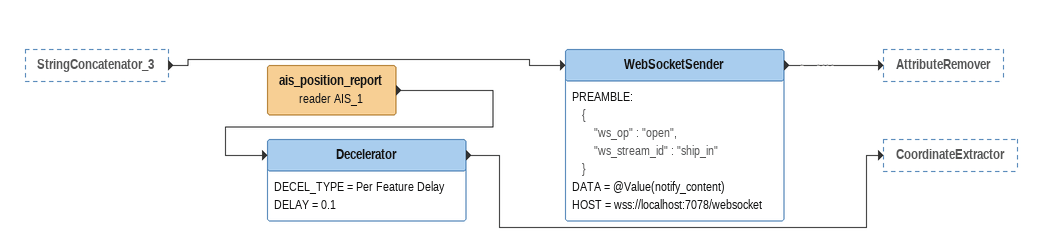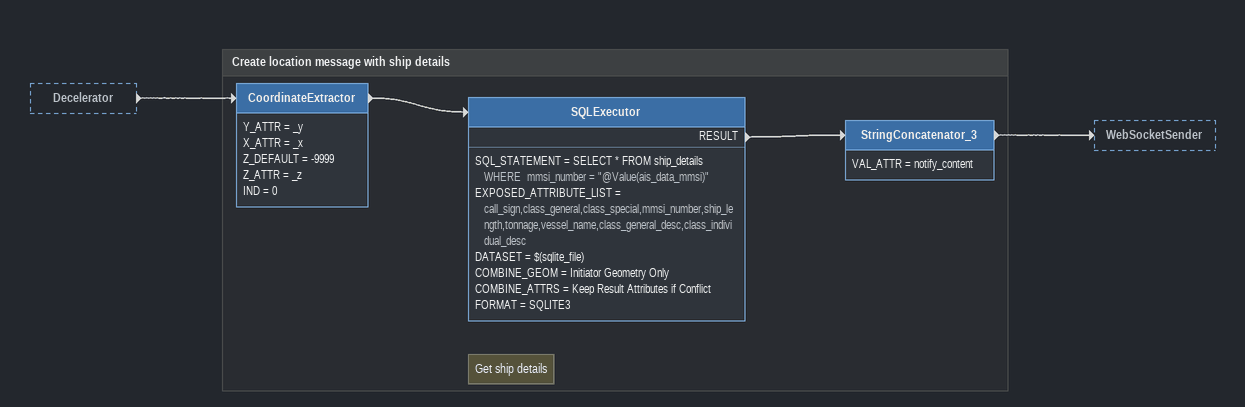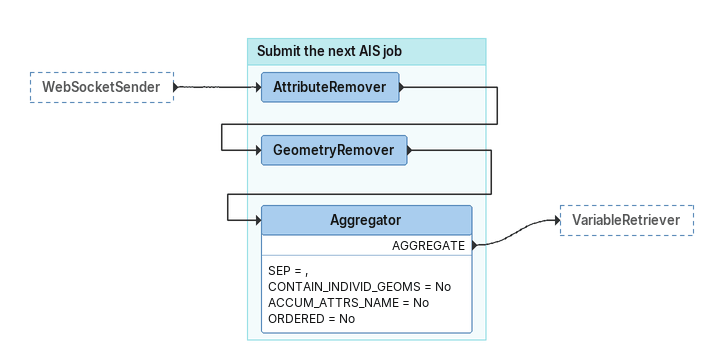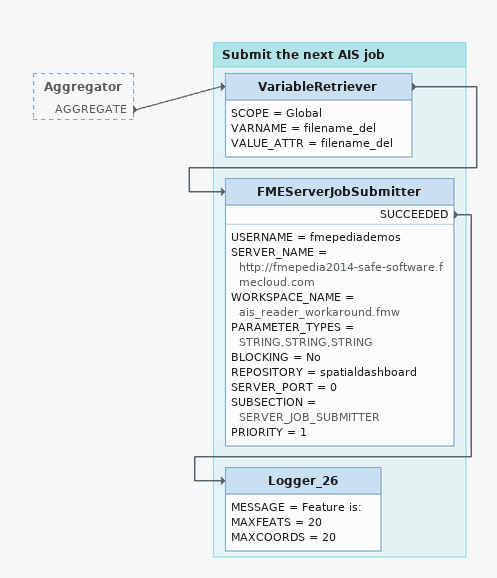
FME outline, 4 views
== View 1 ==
StringConcatenator_3 [outside]
    -> WebSocketSender
ais_position_report (reader AIS_1)
    -> Decelerator
Decelerator
    DECEL_TYPE = Per Feature Delay
    DELAY = 0.1
    -> CoordinateExtractor
WebSocketSender
    PREAMBLE:
      {
          "ws_op" : "open",
          "ws_stream_id" : "ship_in"
      }
    DATA = @Value(notify_content)
    HOST = wss://localhost:7078/websocket
    -> AttributeRemover

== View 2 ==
Decelerator [outside]
    -> CoordinateExtractor

Bookmark: Create location message with ship details
CoordinateExtractor
    Y_ATTR = _y
    X_ATTR = _x
    Z_DEFAULT = -9999
    Z_ATTR = _z
    IND = 0
    -> SQLExecutor
Note: Get ship details
SQLExecutor
    SQL_STATEMENT = SELECT * FROM ship_details WHERE  mmsi_number = "@Value(ais_data_mmsi)"
    EXPOSED_ATTRIBUTE_LIST = call_sign,class_general,class_special,mmsi_number,ship_length,tonnage,vessel_name,class_general_desc,class_individual_desc
    DATASET = $(sqlite_file)
    COMBINE_GEOM = Initiator Geometry Only
    COMBINE_ATTRS = Keep Result Attributes if Conflict
    FORMAT = SQLITE3
    RESULT -> StringConcatenator_3
StringConcatenator_3
    VAL_ATTR = notify_content
    -> WebSocketSender

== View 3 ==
WebSocketSender [outside]
    -> AttributeRemover

Bookmark: Submit the next AIS job
AttributeRemover
    -> GeometryRemover
GeometryRemover
    -> Aggregator
Aggregator
    SEP = ,
    CONTAIN_INDIVID_GEOMS = No
    ACCUM_ATTRS_NAME = No
    ORDERED = No
    AGGREGATE -> VariableRetriever

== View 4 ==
Aggregator [outside]
    AGGREGATE -> VariableRetriever

Bookmark: Submit the next AIS job
VariableRetriever
    SCOPE = Global
    VARNAME = filename_del
    VALUE_ATTR = filename_del
    -> FMEServerJobSubmitter
FMEServerJobSubmitter
    USERNAME = fmepediademos
    SERVER_NAME = http://fmepedia2014-safe-software.fmecloud.com
    WORKSPACE_NAME = ais_reader_workaround.fmw
    PARAMETER_TYPES = STRING,STRING,STRING
    BLOCKING = No
    REPOSITORY = spatialdashboard
    SERVER_PORT = 0
    SUBSECTION = SERVER_JOB_SUBMITTER
    PRIORITY = 1
    SUCCEEDED -> Logger_26
Logger_26
    MESSAGE = Feature is:
    MAXFEATS = 20
    MAXCOORDS = 20
